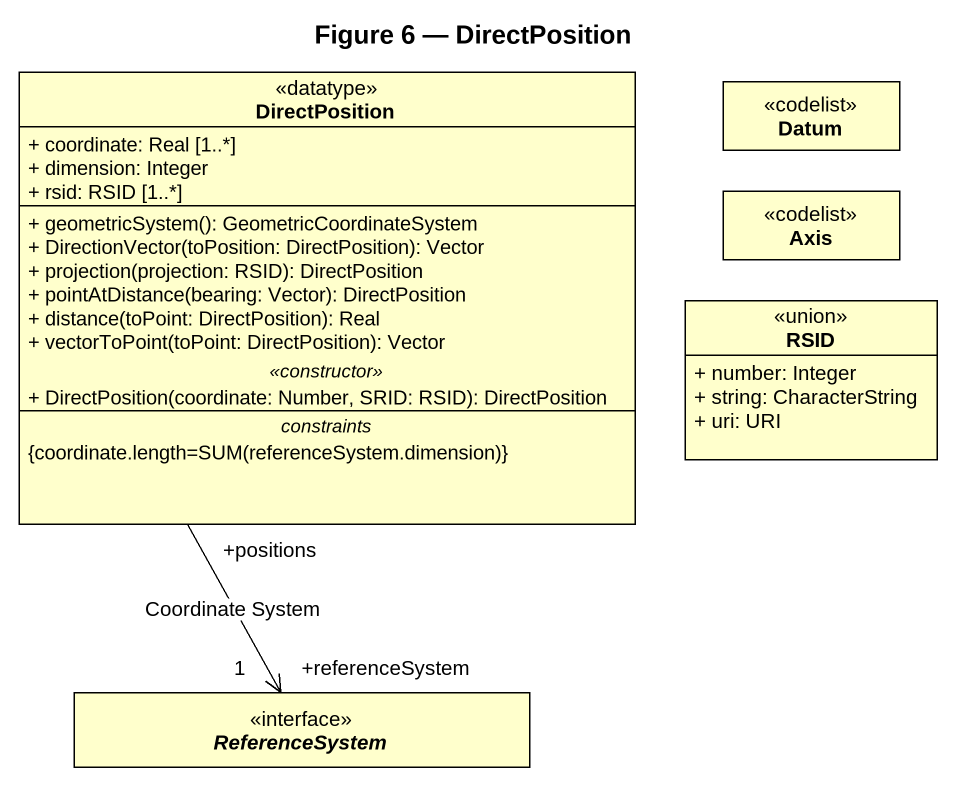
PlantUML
@startuml
title Figure 6 — DirectPosition
hide circle
hide empty members
skinparam classAttributeIconSize 0
class DirectPosition <<datatype>> {
  + coordinate: Real [1..*]
  + dimension: Integer
  + rsid: RSID [1..*]
  --
  + geometricSystem(): GeometricCoordinateSystem
  + DirectionVector(toPosition: DirectPosition): Vector
  + projection(projection: RSID): DirectPosition
  + pointAtDistance(bearing: Vector): DirectPosition
  + distance(toPoint: DirectPosition): Real
  + vectorToPoint(toPoint: DirectPosition): Vector
  .. <<constructor>> ..
  + DirectPosition(coordinate: Number, SRID: RSID): DirectPosition
  -- constraints --
  {field} {coordinate.length=SUM(referenceSystem.dimension)}
}
class Datum <<codelist>>
class Axis <<codelist>>
class RSID <<union>> {
  + number: Integer
  + string: CharacterString
  + uri: URI
}
interface ReferenceSystem
DirectPosition "+positions" --> "+referenceSystem\n1" ReferenceSystem : Coordinate System
@enduml
